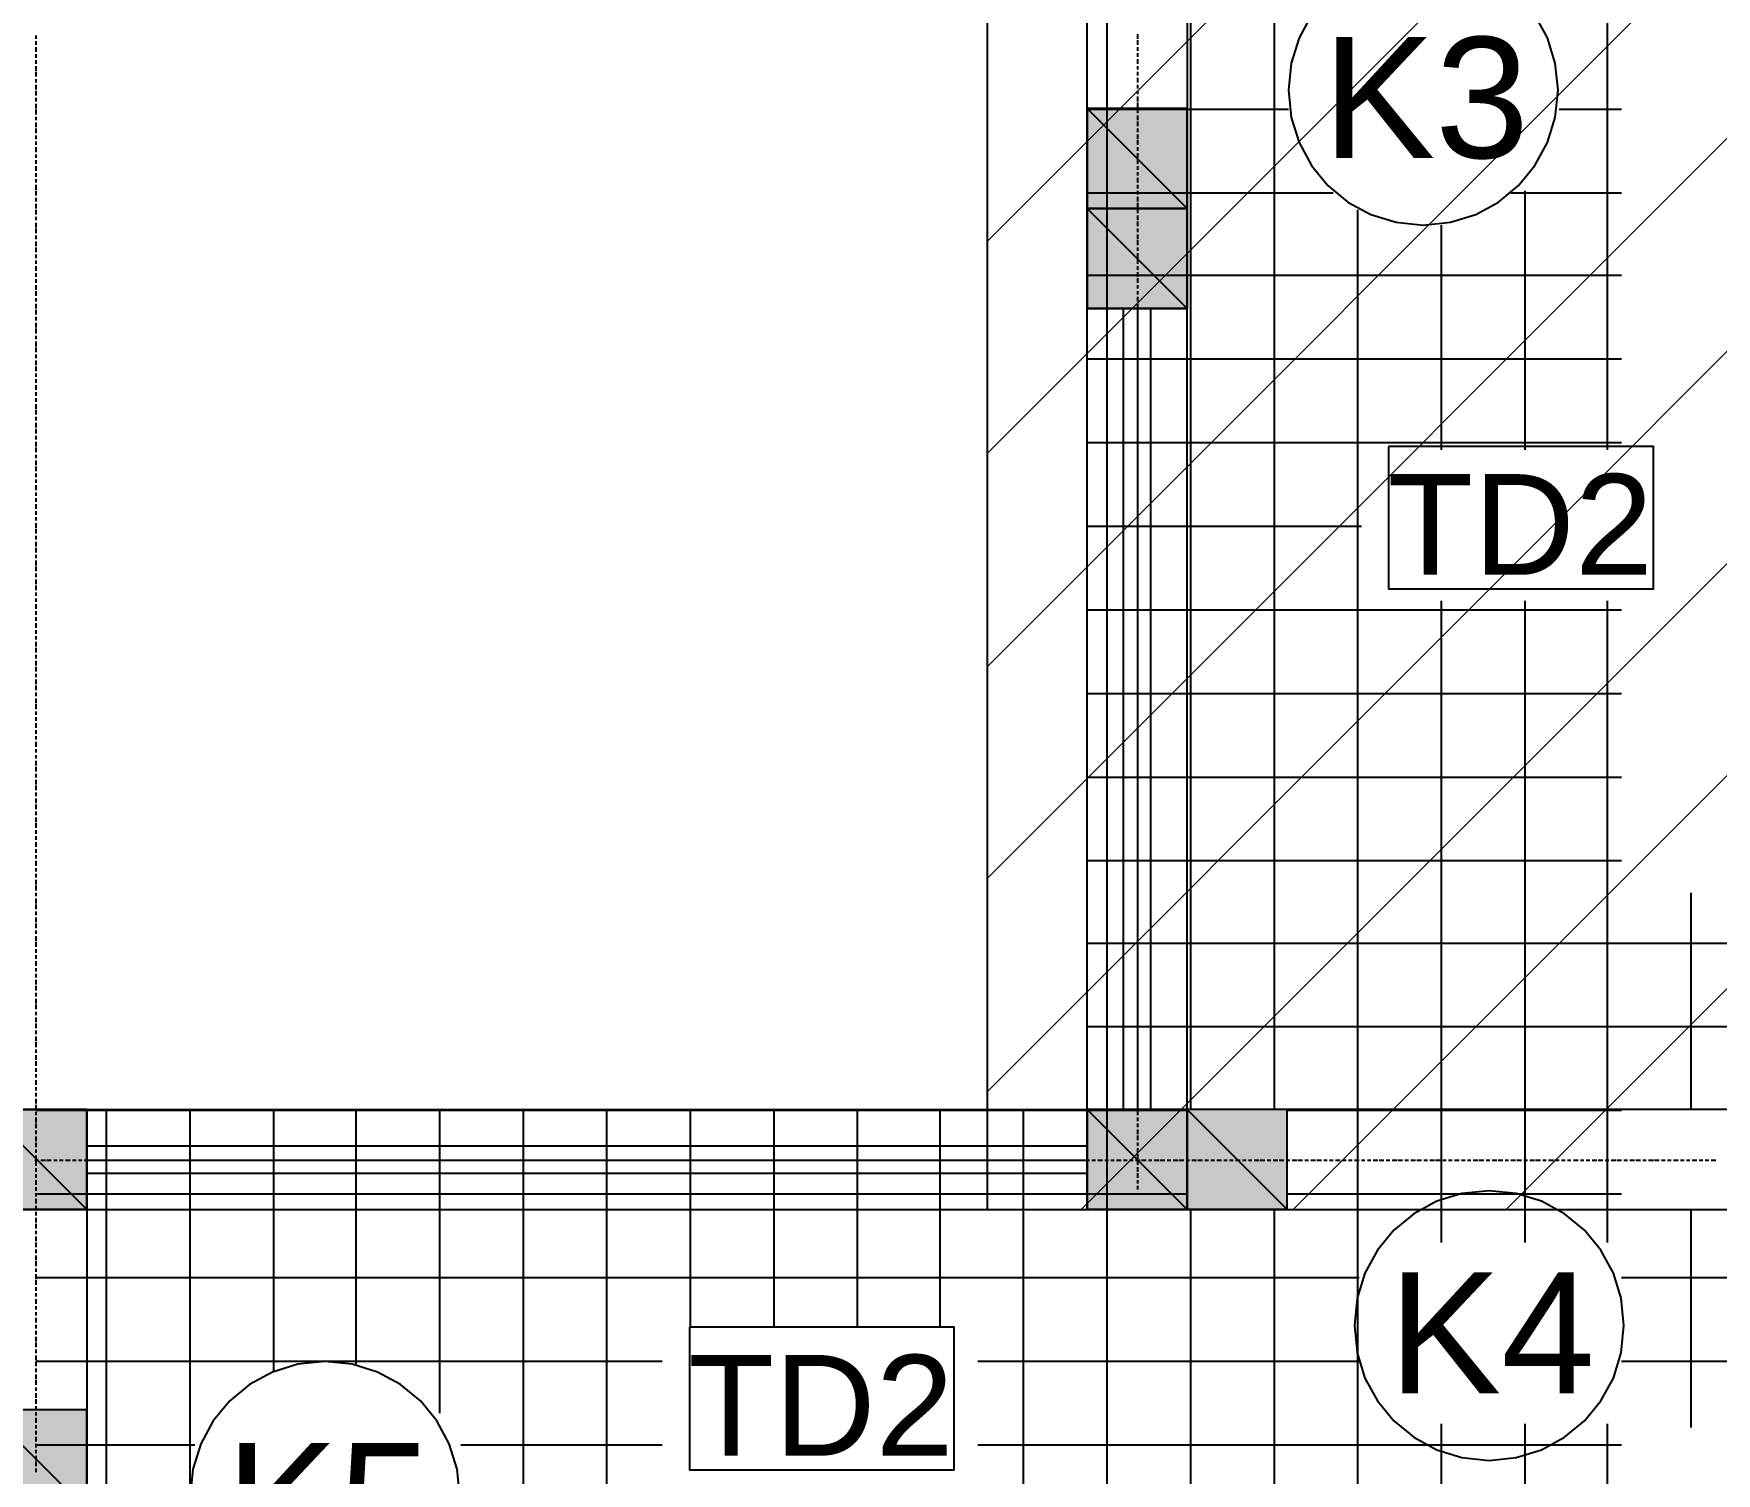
# Model space of a CAD drawing. Header units: metres. Extents: x 2.9 to 42.8, y 1.7 to 28.7.
# Drawn here: x 5.853 to 8.374, y 10.83 to 12.987 of the extents above; entities that cross this region are included whole.
import ezdxf

# ---------------------------------------------------------------- set-up
doc = ezdxf.new("R2010")
doc.units = ezdxf.units.M
for name, color, linetype in [('AMARILLO', 2, 'Continuous'), ('MAGENTA', 6, 'Continuous'), ('NEGRO', 7, 'Continuous'), ('RELLENO_MAGENTA', 6, 'Continuous'), ('ROJO', 1, 'Continuous'), ('TEXTO', 7, 'Continuous')]:
    doc.layers.add(name, color=color, linetype=linetype)
doc.layers.add('RGB_147_149_152', color=7, linetype='Continuous', true_color=0x939598)
doc.styles.add('ArialMT', font='arial.ttf')

msp = doc.modelspace()

# ---------------------------------------------------------------- hatches: boundary and pattern name
at = {"layer": 'RELLENO_MAGENTA'}
h = msp.add_hatch(color=256, dxfattribs=at)
h.dxf.hatch_style = 1
h.paths.add_polyline_path([(7.5812, 12.8746), (7.4313, 12.8746), (7.5812, 12.7247), (7.5812, 12.8746)])
h.paths.add_polyline_path([(7.4313, 12.8746), (7.5812, 12.7247), (7.4313, 12.7247), (7.4313, 12.8746)])
h = msp.add_hatch(color=256, dxfattribs=at)
h.dxf.hatch_style = 1
h.paths.add_polyline_path([(7.5812, 12.7247), (7.4313, 12.7247), (7.5812, 12.5748), (7.5812, 12.7247)])
h.paths.add_polyline_path([(7.4313, 12.7247), (7.5812, 12.5748), (7.4313, 12.5748), (7.4313, 12.7247)])
h = msp.add_hatch(color=256, dxfattribs=at)
h.dxf.hatch_style = 1
h.paths.add_polyline_path([(5.932, 11.3753), (5.782, 11.3753), (5.932, 11.2254), (5.932, 11.3753)])
h.paths.add_polyline_path([(5.782, 11.3753), (5.932, 11.2254), (5.782, 11.2254), (5.782, 11.3753)])
h = msp.add_hatch(color=256, dxfattribs=at)
h.dxf.hatch_style = 1
h.paths.add_polyline_path([(7.5812, 11.3753), (7.4313, 11.3753), (7.5812, 11.2254), (7.5812, 11.3753)])
h.paths.add_polyline_path([(7.4313, 11.3753), (7.5812, 11.2254), (7.4313, 11.2254), (7.4313, 11.3753)])
h = msp.add_hatch(color=256, dxfattribs=at)
h.dxf.hatch_style = 1
h.paths.add_polyline_path([(7.7311, 11.3753), (7.5812, 11.3753), (7.7311, 11.2254), (7.7311, 11.3753)])
h.paths.add_polyline_path([(7.5812, 11.3753), (7.7311, 11.2254), (7.5812, 11.2254), (7.5812, 11.3753)])
h = msp.add_hatch(color=256, dxfattribs=at)
h.dxf.hatch_style = 1
h.paths.add_polyline_path([(5.932, 10.9255), (5.782, 10.9255), (5.932, 10.7756), (5.932, 10.9255)])
h.paths.add_polyline_path([(5.782, 10.9255), (5.932, 10.7756), (5.782, 10.7756), (5.782, 10.9255)])

# ---------------------------------------------------------------- linework, layer by layer
at = {"layer": 'AMARILLO', "lineweight": -3}
for points in [[(7.5071, 12.9787), (7.5071, 12.9858)], [(5.8561, 12.9787), (5.8561, 12.984)], [(5.8561, 12.9699), (5.8561, 12.9752)], [(5.8561, 12.9593), (5.8561, 12.9663)], [(7.5071, 12.9699), (7.5071, 12.9769)], [(7.5071, 12.9611), (7.5071, 12.9663)], [(5.8561, 12.9505), (5.8561, 12.9558)], [(5.8561, 12.9417), (5.8561, 12.9469)], [(5.8561, 12.9311), (5.8561, 12.9381)], [(7.5071, 12.9522), (7.5071, 12.9575)], [(7.5071, 12.9417), (7.5071, 12.9487)], [(7.5071, 12.9328), (7.5071, 12.9381)], [(5.8561, 12.9223), (5.8561, 12.9293)], [(5.8561, 12.9134), (5.8561, 12.9187)], [(7.5071, 12.924), (7.5071, 12.9293)], [(7.5071, 12.9134), (7.5071, 12.9205)], [(5.8561, 12.9028), (5.8561, 12.9099)], [(5.8561, 12.894), (5.8561, 12.9011)], [(5.8561, 12.8852), (5.8561, 12.8905)], [(7.5071, 12.9046), (7.5071, 12.9099)], [(7.5071, 12.8958), (7.5071, 12.9011)], [(7.5071, 12.8852), (7.5071, 12.8923)], [(5.8561, 12.8746), (5.8561, 12.8817)], [(5.8561, 12.8658), (5.8561, 12.8729)], [(5.8561, 12.857), (5.8561, 12.8623)], [(7.5071, 12.8764), (7.5071, 12.8834)], [(7.5071, 12.8676), (7.5071, 12.8729)], [(7.5071, 12.857), (7.5071, 12.864)], [(5.8561, 12.8464), (5.8561, 12.8535)], [(5.8561, 12.8376), (5.8561, 12.8446)], [(7.5071, 12.8482), (7.5071, 12.8552)], [(7.5071, 12.8393), (7.5071, 12.8446)], [(7.5071, 12.8288), (7.5071, 12.8358)], [(5.8561, 12.8288), (5.8561, 12.8341)], [(5.8561, 12.8199), (5.8561, 12.8252)], [(5.8561, 12.8094), (5.8561, 12.8164)], [(7.5071, 12.8199), (7.5071, 12.827)], [(7.5071, 12.8111), (7.5071, 12.8164)], [(5.8561, 12.8005), (5.8561, 12.8058)], [(5.8561, 12.7917), (5.8561, 12.797)], [(5.8561, 12.7811), (5.8561, 12.7882)], [(7.5071, 12.8005), (7.5071, 12.8076)], [(7.5071, 12.7917), (7.5071, 12.7988)], [(7.5071, 12.7829), (7.5071, 12.7882)], [(5.8561, 12.7723), (5.8561, 12.7776)], [(5.8561, 12.7635), (5.8561, 12.7688)], [(5.8561, 12.7529), (5.8561, 12.76)], [(7.5071, 12.7741), (7.5071, 12.7794)], [(7.5071, 12.7635), (7.5071, 12.7706)], [(7.5071, 12.7547), (7.5071, 12.76)], [(5.8561, 12.7441), (5.8561, 12.7512)], [(5.8561, 12.7353), (5.8561, 12.7406)], [(7.5071, 12.7459), (7.5071, 12.7512)], [(7.5071, 12.7353), (7.5071, 12.7423)], [(5.8561, 12.7247), (5.8561, 12.7317)], [(5.8561, 12.7159), (5.8561, 12.7229)], [(5.8561, 12.7071), (5.8561, 12.7123)], [(7.5071, 12.7265), (7.5071, 12.7335)], [(7.5071, 12.7176), (7.5071, 12.7229)], [(7.5071, 12.7071), (7.5071, 12.7141)], [(5.8561, 12.6965), (5.8561, 12.7035)], [(5.8561, 12.6877), (5.8561, 12.6947)], [(5.8561, 12.6788), (5.8561, 12.6841)], [(7.5071, 12.6982), (7.5071, 12.7053)], [(7.5071, 12.6894), (7.5071, 12.6947)], [(7.5071, 12.6788), (7.5071, 12.6859)], [(5.8561, 12.6683), (5.8561, 12.6753)], [(5.8561, 12.6594), (5.8561, 12.6665)], [(7.5071, 12.67), (7.5071, 12.6771)], [(7.5071, 12.6612), (7.5071, 12.6665)], [(5.8561, 12.6506), (5.8561, 12.6559)], [(5.8561, 12.6418), (5.8561, 12.6471)], [(5.8561, 12.6312), (5.8561, 12.6383)], [(7.5071, 12.6506), (7.5071, 12.6577)], [(7.5071, 12.6418), (7.5071, 12.6488)], [(7.5071, 12.633), (7.5071, 12.6383)], [(5.8561, 12.6224), (5.8561, 12.6277)], [(5.8561, 12.6136), (5.8561, 12.6189)], [(5.8561, 12.603), (5.8561, 12.61)], [(7.5071, 12.6224), (7.5071, 12.6294)], [(7.5071, 12.6136), (7.5071, 12.6206)], [(7.5071, 12.6048), (7.5071, 12.61)], [(5.8561, 12.5942), (5.8561, 12.6012)], [(5.8561, 12.5853), (5.8561, 12.5906)], [(7.5071, 12.5959), (7.5071, 12.6012)], [(7.5071, 12.5853), (7.5071, 12.5924)], [(5.8561, 12.5748), (5.8561, 12.5818)], [(5.8561, 12.5659), (5.8561, 12.573)], [(5.8561, 12.5571), (5.8561, 12.5624)], [(7.4859, 11.3753), (7.4859, 12.5748)], [(7.5071, 12.5765), (7.5071, 12.5818)], [(7.5071, 12.5677), (7.5071, 12.573)], [(7.5071, 12.5571), (7.5071, 12.5642)], [(7.5265, 11.3753), (7.5265, 12.5748)], [(5.8561, 12.5465), (5.8561, 12.5536)], [(5.8561, 12.5377), (5.8561, 12.5448)], [(5.8561, 12.5289), (5.8561, 12.5342)], [(7.5071, 12.5483), (7.5071, 12.5554)], [(7.5071, 12.5395), (7.5071, 12.5448)], [(7.5071, 12.5289), (7.5071, 12.536)], [(5.8561, 12.5183), (5.8561, 12.5254)], [(5.8561, 12.5095), (5.8561, 12.5166)], [(7.5071, 12.5201), (7.5071, 12.5271)], [(7.5071, 12.5113), (7.5071, 12.5166)], [(7.5071, 12.5007), (7.5071, 12.5077)], [(5.8561, 12.5007), (5.8561, 12.506)], [(5.8561, 12.4901), (5.8561, 12.4972)], [(5.8561, 12.4813), (5.8561, 12.4883)], [(7.5071, 12.4919), (7.5071, 12.4989)], [(7.5071, 12.483), (7.5071, 12.4883)], [(5.8561, 12.4725), (5.8561, 12.4778)], [(5.8561, 12.4636), (5.8561, 12.4689)], [(5.8561, 12.4531), (5.8561, 12.4601)], [(7.5071, 12.4725), (7.5071, 12.4795)], [(7.5071, 12.4636), (7.5071, 12.4707)], [(7.5071, 12.4548), (7.5071, 12.4601)], [(5.8561, 12.4442), (5.8561, 12.4495)], [(5.8561, 12.4354), (5.8561, 12.4407)], [(5.8561, 12.4248), (5.8561, 12.4319)], [(7.5071, 12.446), (7.5071, 12.4513)], [(7.5071, 12.4354), (7.5071, 12.4425)], [(7.5071, 12.4266), (7.5071, 12.4319)], [(5.8561, 12.416), (5.8561, 12.4231)], [(5.8561, 12.4072), (5.8561, 12.4125)], [(7.5071, 12.4178), (7.5071, 12.4231)], [(7.5071, 12.4072), (7.5071, 12.4142)], [(5.8561, 12.3966), (5.8561, 12.4037)], [(5.8561, 12.3878), (5.8561, 12.3948)], [(5.8561, 12.379), (5.8561, 12.3843)], [(7.5071, 12.3984), (7.5071, 12.4037)], [(7.5071, 12.3896), (7.5071, 12.3948)], [(7.5071, 12.379), (7.5071, 12.386)], [(5.8561, 12.3684), (5.8561, 12.3754)], [(5.8561, 12.3596), (5.8561, 12.3666)], [(5.8561, 12.3507), (5.8561, 12.356)], [(7.5071, 12.3702), (7.5071, 12.3772)], [(7.5071, 12.3613), (7.5071, 12.3666)], [(7.5071, 12.3507), (7.5071, 12.3578)], [(5.8561, 12.3402), (5.8561, 12.3472)], [(5.8561, 12.3313), (5.8561, 12.3384)], [(7.5071, 12.3419), (7.5071, 12.349)], [(7.5071, 12.3331), (7.5071, 12.3384)], [(5.8561, 12.3225), (5.8561, 12.3278)], [(5.8561, 12.3137), (5.8561, 12.319)], [(5.8561, 12.3031), (5.8561, 12.3102)], [(7.5071, 12.3225), (7.5071, 12.3296)], [(7.5071, 12.3137), (7.5071, 12.3208)], [(7.5071, 12.3049), (7.5071, 12.3102)], [(5.8561, 12.2943), (5.8561, 12.2996)], [(5.8561, 12.2855), (5.8561, 12.2908)], [(5.8561, 12.2749), (5.8561, 12.282)], [(7.5071, 12.2943), (7.5071, 12.3014)], [(7.5071, 12.2855), (7.5071, 12.2925)], [(7.5071, 12.2767), (7.5071, 12.282)], [(5.8561, 12.2661), (5.8561, 12.2714)], [(5.8561, 12.2573), (5.8561, 12.2626)], [(7.5071, 12.2678), (7.5071, 12.2731)], [(7.5071, 12.2573), (7.5071, 12.2643)], [(5.8561, 12.2467), (5.8561, 12.2537)], [(5.8561, 12.2379), (5.8561, 12.2449)], [(5.8561, 12.229), (5.8561, 12.2343)], [(7.5071, 12.2484), (7.5071, 12.2537)], [(7.5071, 12.2396), (7.5071, 12.2449)], [(7.5071, 12.229), (7.5071, 12.2361)], [(5.8561, 12.2185), (5.8561, 12.2255)], [(5.8561, 12.2096), (5.8561, 12.2167)], [(5.8561, 12.2008), (5.8561, 12.2061)], [(7.5071, 12.2202), (7.5071, 12.2255)], [(7.5071, 12.2114), (7.5071, 12.2167)], [(7.5071, 12.2008), (7.5071, 12.2079)], [(5.8561, 12.1902), (5.8561, 12.1973)], [(5.8561, 12.1814), (5.8561, 12.1885)], [(7.5071, 12.192), (7.5071, 12.1991)], [(7.5071, 12.1832), (7.5071, 12.1885)], [(7.5071, 12.1726), (7.5071, 12.1797)], [(5.8561, 12.1726), (5.8561, 12.1779)], [(5.8561, 12.162), (5.8561, 12.1691)], [(5.8561, 12.1532), (5.8561, 12.1603)], [(7.5071, 12.1638), (7.5071, 12.1708)], [(7.5071, 12.155), (7.5071, 12.1603)], [(5.8561, 12.1444), (5.8561, 12.1497)], [(5.8561, 12.1356), (5.8561, 12.1408)], [(5.8561, 12.125), (5.8561, 12.132)], [(7.5071, 12.1444), (7.5071, 12.1514)], [(7.5071, 12.1356), (7.5071, 12.1426)], [(7.5071, 12.1267), (7.5071, 12.132)], [(5.8561, 12.1162), (5.8561, 12.1214)], [(5.8561, 12.1073), (5.8561, 12.1126)], [(5.8561, 12.0968), (5.8561, 12.1038)], [(7.5071, 12.1162), (7.5071, 12.1232)], [(7.5071, 12.1073), (7.5071, 12.1144)], [(7.5071, 12.0985), (7.5071, 12.1038)], [(5.8561, 12.0879), (5.8561, 12.0932)], [(5.8561, 12.0791), (5.8561, 12.0844)], [(7.5071, 12.0897), (7.5071, 12.095)], [(7.5071, 12.0791), (7.5071, 12.0862)], [(5.8561, 12.0685), (5.8561, 12.0756)], [(5.8561, 12.0597), (5.8561, 12.0668)], [(5.8561, 12.0509), (5.8561, 12.0562)], [(7.5071, 12.0703), (7.5071, 12.0756)], [(7.5071, 12.0615), (7.5071, 12.0668)], [(7.5071, 12.0509), (7.5071, 12.0579)], [(5.8561, 12.0403), (5.8561, 12.0474)], [(5.8561, 12.0315), (5.8561, 12.0385)], [(5.8561, 12.0227), (5.8561, 12.028)], [(7.5071, 12.0421), (7.5071, 12.0474)], [(7.5071, 12.0332), (7.5071, 12.0385)], [(7.5071, 12.0227), (7.5071, 12.0297)], [(5.8561, 12.0121), (5.8561, 12.0191)], [(5.8561, 12.0033), (5.8561, 12.0103)], [(7.5071, 12.0138), (7.5071, 12.0209)], [(7.5071, 12.005), (7.5071, 12.0103)], [(5.8561, 11.9944), (5.8561, 11.9997)], [(5.8561, 11.9839), (5.8561, 11.9909)], [(5.8561, 11.975), (5.8561, 11.9821)], [(7.5071, 11.9944), (7.5071, 12.0015)], [(7.5071, 11.9856), (7.5071, 11.9927)], [(7.5071, 11.9768), (7.5071, 11.9821)], [(5.8561, 11.9662), (5.8561, 11.9715)], [(5.8561, 11.9574), (5.8561, 11.9627)], [(5.8561, 11.9468), (5.8561, 11.9539)], [(7.5071, 11.9662), (7.5071, 11.9733)], [(7.5071, 11.9574), (7.5071, 11.9645)], [(7.5071, 11.9486), (7.5071, 11.9539)], [(5.8561, 11.938), (5.8561, 11.9433)], [(5.8561, 11.9292), (5.8561, 11.9345)], [(7.5071, 11.938), (7.5071, 11.9451)], [(7.5071, 11.9292), (7.5071, 11.9362)], [(5.8561, 11.9186), (5.8561, 11.9257)], [(5.8561, 11.9098), (5.8561, 11.9151)], [(5.8561, 11.901), (5.8561, 11.9062)], [(7.5071, 11.9204), (7.5071, 11.9257)], [(7.5071, 11.9115), (7.5071, 11.9168)], [(7.5071, 11.901), (7.5071, 11.908)], [(5.8561, 11.8904), (5.8561, 11.8974)], [(5.8561, 11.8816), (5.8561, 11.8886)], [(5.8561, 11.8727), (5.8561, 11.878)], [(7.5071, 11.8921), (7.5071, 11.8974)], [(7.5071, 11.8833), (7.5071, 11.8886)], [(7.5071, 11.8727), (7.5071, 11.8798)], [(5.8561, 11.8622), (5.8561, 11.8692)], [(5.8561, 11.8533), (5.8561, 11.8604)], [(7.5071, 11.8639), (7.5071, 11.8692)], [(7.5071, 11.8551), (7.5071, 11.8604)], [(7.5071, 11.8445), (7.5071, 11.8516)], [(5.8561, 11.8445), (5.8561, 11.8498)], [(5.8561, 11.8339), (5.8561, 11.841)], [(5.8561, 11.8251), (5.8561, 11.8322)], [(7.5071, 11.8357), (7.5071, 11.8428)], [(7.5071, 11.8269), (7.5071, 11.8322)], [(5.8561, 11.8163), (5.8561, 11.8216)], [(5.8561, 11.8057), (5.8561, 11.8128)], [(5.8561, 11.7969), (5.8561, 11.8039)], [(7.5071, 11.8163), (7.5071, 11.8233)], [(7.5071, 11.8075), (7.5071, 11.8145)], [(7.5071, 11.7987), (7.5071, 11.8039)], [(5.8561, 11.7881), (5.8561, 11.7934)], [(5.8561, 11.7793), (5.8561, 11.7845)], [(5.8561, 11.7687), (5.8561, 11.7757)], [(7.5071, 11.7881), (7.5071, 11.7951)], [(7.5071, 11.7793), (7.5071, 11.7863)], [(7.5071, 11.7704), (7.5071, 11.7757)], [(5.8561, 11.7598), (5.8561, 11.7651)], [(5.8561, 11.751), (5.8561, 11.7563)], [(7.5071, 11.7598), (7.5071, 11.7669)], [(7.5071, 11.751), (7.5071, 11.7581)], [(5.8561, 11.7404), (5.8561, 11.7475)], [(5.8561, 11.7316), (5.8561, 11.7369)], [(5.8561, 11.7228), (5.8561, 11.7281)], [(7.5071, 11.7422), (7.5071, 11.7475)], [(7.5071, 11.7334), (7.5071, 11.7387)], [(7.5071, 11.7228), (7.5071, 11.7299)], [(5.8561, 11.7122), (5.8561, 11.7193)], [(5.8561, 11.7034), (5.8561, 11.7105)], [(5.8561, 11.6946), (5.8561, 11.6999)], [(7.5071, 11.714), (7.5071, 11.7193)], [(7.5071, 11.7052), (7.5071, 11.7105)], [(7.5071, 11.6946), (7.5071, 11.7016)], [(5.8561, 11.684), (5.8561, 11.6911)], [(5.8561, 11.6752), (5.8561, 11.6822)], [(7.5071, 11.6858), (7.5071, 11.6928)], [(7.5071, 11.6769), (7.5071, 11.6822)], [(5.8561, 11.6664), (5.8561, 11.6717)], [(5.8561, 11.6558), (5.8561, 11.6628)], [(5.8561, 11.647), (5.8561, 11.654)], [(7.5071, 11.6664), (7.5071, 11.6734)], [(7.5071, 11.6575), (7.5071, 11.6646)], [(7.5071, 11.6487), (7.5071, 11.654)], [(5.8561, 11.6381), (5.8561, 11.6434)], [(5.8561, 11.6276), (5.8561, 11.6346)], [(5.8561, 11.6187), (5.8561, 11.6258)], [(7.5071, 11.6381), (7.5071, 11.6452)], [(7.5071, 11.6293), (7.5071, 11.6364)], [(7.5071, 11.6205), (7.5071, 11.6258)], [(5.8561, 11.6099), (5.8561, 11.6152)], [(5.8561, 11.6011), (5.8561, 11.6064)], [(7.5071, 11.6099), (7.5071, 11.617)], [(7.5071, 11.6011), (7.5071, 11.6082)], [(5.8561, 11.5905), (5.8561, 11.5976)], [(5.8561, 11.5817), (5.8561, 11.587)], [(5.8561, 11.5729), (5.8561, 11.5782)], [(7.5071, 11.5923), (7.5071, 11.5976)], [(7.5071, 11.5817), (7.5071, 11.5887)], [(7.5071, 11.5729), (7.5071, 11.5799)], [(5.8561, 11.5623), (5.8561, 11.5693)], [(5.8561, 11.5535), (5.8561, 11.5605)], [(5.8561, 11.5447), (5.8561, 11.5499)], [(7.5071, 11.5641), (7.5071, 11.5693)], [(7.5071, 11.5552), (7.5071, 11.5605)], [(7.5071, 11.5447), (7.5071, 11.5517)], [(5.8561, 11.5341), (5.8561, 11.5411)], [(5.8561, 11.5253), (5.8561, 11.5323)], [(7.5071, 11.5358), (7.5071, 11.5411)], [(7.5071, 11.527), (7.5071, 11.5323)], [(7.5071, 11.5164), (7.5071, 11.5235)], [(5.8561, 11.5164), (5.8561, 11.5217)], [(5.8561, 11.5058), (5.8561, 11.5129)], [(5.8561, 11.497), (5.8561, 11.5041)], [(7.5071, 11.5076), (7.5071, 11.5147)], [(7.5071, 11.4988), (7.5071, 11.5041)], [(5.8561, 11.4882), (5.8561, 11.4935)], [(5.8561, 11.4776), (5.8561, 11.4847)], [(5.8561, 11.4688), (5.8561, 11.4759)], [(7.5071, 11.4882), (7.5071, 11.4953)], [(7.5071, 11.4794), (7.5071, 11.4864)], [(7.5071, 11.4706), (7.5071, 11.4759)], [(5.8561, 11.46), (5.8561, 11.4653)], [(5.8561, 11.4494), (5.8561, 11.4565)], [(7.5071, 11.46), (7.5071, 11.467)], [(7.5071, 11.4512), (7.5071, 11.4582)], [(5.8561, 11.4406), (5.8561, 11.4476)], [(5.8561, 11.4318), (5.8561, 11.4371)], [(5.8561, 11.4229), (5.8561, 11.4282)], [(7.5071, 11.4423), (7.5071, 11.4476)], [(7.5071, 11.4318), (7.5071, 11.4388)], [(7.5071, 11.4229), (7.5071, 11.43)], [(5.8561, 11.4124), (5.8561, 11.4194)], [(5.8561, 11.4035), (5.8561, 11.4088)], [(5.8561, 11.3947), (5.8561, 11.4)], [(7.5071, 11.4141), (7.5071, 11.4194)], [(7.5071, 11.4053), (7.5071, 11.4106)], [(7.5071, 11.3947), (7.5071, 11.4018)], [(5.8561, 11.3841), (5.8561, 11.3912)], [(5.8561, 11.3753), (5.8561, 11.3824)], [(7.5071, 11.3859), (7.5071, 11.3912)], [(7.5071, 11.3771), (7.5071, 11.3824)], [(7.5071, 11.3665), (7.5071, 11.3736)], [(5.8561, 11.3665), (5.8561, 11.3718)], [(5.8561, 11.3559), (5.8561, 11.363)], [(5.8561, 11.3471), (5.8561, 11.3542)], [(7.5071, 11.3577), (7.5071, 11.363)], [(7.5071, 11.3489), (7.5071, 11.3542)], [(5.8561, 11.3383), (5.8561, 11.3436)], [(5.8561, 11.3277), (5.8561, 11.3348)], [(5.8561, 11.3189), (5.8561, 11.3259)], [(7.5071, 11.3383), (7.5071, 11.3453)], [(7.5071, 11.3295), (7.5071, 11.3365)], [(7.5071, 11.3206), (7.5071, 11.3259)], [(5.8543, 11.2995), (5.8596, 11.2995)], [(5.8561, 11.3101), (5.8561, 11.3153)], [(5.8561, 11.2995), (5.8561, 11.3065)], [(5.8561, 11.2907), (5.8561, 11.2977)], [(5.8632, 11.2995), (5.8702, 11.2995)], [(5.872, 11.2995), (5.879, 11.2995)], [(5.8826, 11.2995), (5.8879, 11.2995)], [(5.8914, 11.2995), (5.8967, 11.2995)], [(5.9002, 11.2995), (5.9073, 11.2995)], [(5.9108, 11.2995), (5.9161, 11.2995)], [(5.9196, 11.2995), (5.9249, 11.2995)], [(5.9284, 11.2995), (5.9355, 11.2995)], [(5.932, 11.3206), (7.4313, 11.3206)], [(5.939, 11.2995), (5.9443, 11.2995)], [(5.9478, 11.2995), (5.9531, 11.2995)], [(5.9567, 11.2995), (5.9637, 11.2995)], [(5.9655, 11.2995), (5.9725, 11.2995)], [(5.9761, 11.2995), (5.9813, 11.2995)], [(5.9849, 11.2995), (5.9919, 11.2995)], [(5.9937, 11.2995), (6.0008, 11.2995)], [(6.0043, 11.2995), (6.0096, 11.2995)], [(6.0131, 11.2995), (6.0202, 11.2995)], [(6.0219, 11.2995), (6.029, 11.2995)], [(6.0325, 11.2995), (6.0378, 11.2995)], [(6.0413, 11.2995), (6.0484, 11.2995)], [(6.0501, 11.2995), (6.0572, 11.2995)], [(6.0607, 11.2995), (6.066, 11.2995)], [(6.0695, 11.2995), (6.0748, 11.2995)], [(6.0784, 11.2995), (6.0854, 11.2995)], [(6.0889, 11.2995), (6.0942, 11.2995)], [(6.0978, 11.2995), (6.1031, 11.2995)], [(6.1066, 11.2995), (6.1136, 11.2995)], [(6.1154, 11.2995), (6.1225, 11.2995)], [(6.126, 11.2995), (6.1313, 11.2995)], [(6.1348, 11.2995), (6.1419, 11.2995)], [(6.1436, 11.2995), (6.1507, 11.2995)], [(6.1542, 11.2995), (6.1595, 11.2995)], [(6.163, 11.2995), (6.1701, 11.2995)], [(6.1718, 11.2995), (6.1789, 11.2995)], [(6.1824, 11.2995), (6.1877, 11.2995)], [(6.1912, 11.2995), (6.1983, 11.2995)], [(6.2001, 11.2995), (6.2071, 11.2995)], [(6.2107, 11.2995), (6.2159, 11.2995)], [(6.2195, 11.2995), (6.2265, 11.2995)], [(6.2283, 11.2995), (6.2353, 11.2995)], [(6.2389, 11.2995), (6.2442, 11.2995)], [(6.2477, 11.2995), (6.253, 11.2995)], [(6.2565, 11.2995), (6.2636, 11.2995)], [(6.2671, 11.2995), (6.2724, 11.2995)], [(6.2759, 11.2995), (6.2812, 11.2995)], [(6.2847, 11.2995), (6.2918, 11.2995)], [(6.2936, 11.2995), (6.3006, 11.2995)], [(6.3041, 11.2995), (6.3094, 11.2995)], [(6.313, 11.2995), (6.32, 11.2995)], [(6.3218, 11.2995), (6.3288, 11.2995)], [(6.3324, 11.2995), (6.3377, 11.2995)], [(6.3412, 11.2995), (6.3482, 11.2995)], [(6.35, 11.2995), (6.3571, 11.2995)], [(6.3606, 11.2995), (6.3659, 11.2995)], [(6.3694, 11.2995), (6.3765, 11.2995)], [(6.3782, 11.2995), (6.3853, 11.2995)], [(6.3888, 11.2995), (6.3941, 11.2995)], [(6.3976, 11.2995), (6.4029, 11.2995)], [(6.4064, 11.2995), (6.4135, 11.2995)], [(6.417, 11.2995), (6.4223, 11.2995)], [(6.4258, 11.2995), (6.4311, 11.2995)], [(6.4347, 11.2995), (6.4417, 11.2995)], [(6.4452, 11.2995), (6.4505, 11.2995)], [(6.4541, 11.2995), (6.4594, 11.2995)], [(6.4629, 11.2995), (6.4699, 11.2995)], [(6.4717, 11.2995), (6.4788, 11.2995)], [(6.4823, 11.2995), (6.4876, 11.2995)], [(6.4911, 11.2995), (6.4982, 11.2995)], [(6.4999, 11.2995), (6.507, 11.2995)], [(6.5105, 11.2995), (6.5158, 11.2995)], [(6.5193, 11.2995), (6.5264, 11.2995)], [(6.5282, 11.2995), (6.5352, 11.2995)], [(6.5387, 11.2995), (6.544, 11.2995)], [(6.5476, 11.2995), (6.5546, 11.2995)], [(6.5564, 11.2995), (6.5634, 11.2995)], [(6.567, 11.2995), (6.5723, 11.2995)], [(6.5758, 11.2995), (6.5811, 11.2995)], [(6.5846, 11.2995), (6.5917, 11.2995)], [(6.5952, 11.2995), (6.6005, 11.2995)], [(6.604, 11.2995), (6.6093, 11.2995)], [(6.6128, 11.2995), (6.6199, 11.2995)], [(6.6234, 11.2995), (6.6287, 11.2995)], [(6.6322, 11.2995), (6.6375, 11.2995)], [(6.641, 11.2995), (6.6481, 11.2995)], [(6.6499, 11.2995), (6.6569, 11.2995)], [(6.6604, 11.2995), (6.6657, 11.2995)], [(6.6693, 11.2995), (6.6763, 11.2995)], [(6.6781, 11.2995), (6.6851, 11.2995)], [(6.6887, 11.2995), (6.694, 11.2995)], [(6.6975, 11.2995), (6.7045, 11.2995)], [(6.7063, 11.2995), (6.7134, 11.2995)], [(6.7169, 11.2995), (6.7222, 11.2995)], [(6.7257, 11.2995), (6.7328, 11.2995)], [(6.7345, 11.2995), (6.7416, 11.2995)], [(6.7451, 11.2995), (6.7504, 11.2995)], [(6.7539, 11.2995), (6.7592, 11.2995)], [(6.7627, 11.2995), (6.7698, 11.2995)], [(6.7733, 11.2995), (6.7786, 11.2995)], [(6.7822, 11.2995), (6.7874, 11.2995)], [(6.791, 11.2995), (6.798, 11.2995)], [(6.8016, 11.2995), (6.8068, 11.2995)], [(6.8104, 11.2995), (6.8157, 11.2995)], [(6.8192, 11.2995), (6.8262, 11.2995)], [(6.828, 11.2995), (6.8351, 11.2995)], [(6.8386, 11.2995), (6.8439, 11.2995)], [(6.8474, 11.2995), (6.8545, 11.2995)], [(6.8562, 11.2995), (6.8633, 11.2995)], [(6.8668, 11.2995), (6.8721, 11.2995)], [(6.8756, 11.2995), (6.8827, 11.2995)], [(6.8845, 11.2995), (6.8915, 11.2995)], [(6.895, 11.2995), (6.9003, 11.2995)], [(6.9039, 11.2995), (6.9109, 11.2995)], [(6.9127, 11.2995), (6.9197, 11.2995)], [(6.9233, 11.2995), (6.9286, 11.2995)], [(6.9321, 11.2995), (6.9374, 11.2995)], [(6.9409, 11.2995), (6.948, 11.2995)], [(6.9515, 11.2995), (6.9568, 11.2995)], [(6.9603, 11.2995), (6.9656, 11.2995)], [(6.9691, 11.2995), (6.9762, 11.2995)], [(6.9797, 11.2995), (6.985, 11.2995)], [(6.9885, 11.2995), (6.9938, 11.2995)], [(6.9973, 11.2995), (7.0044, 11.2995)], [(7.0062, 11.2995), (7.0132, 11.2995)], [(7.0168, 11.2995), (7.022, 11.2995)], [(7.0256, 11.2995), (7.0326, 11.2995)], [(7.0344, 11.2995), (7.0414, 11.2995)], [(7.045, 11.2995), (7.0503, 11.2995)], [(7.0538, 11.2995), (7.0608, 11.2995)], [(7.0626, 11.2995), (7.0697, 11.2995)], [(7.0732, 11.2995), (7.0785, 11.2995)], [(7.082, 11.2995), (7.0891, 11.2995)], [(7.0908, 11.2995), (7.0979, 11.2995)], [(7.1014, 11.2995), (7.1067, 11.2995)], [(7.1102, 11.2995), (7.1155, 11.2995)], [(7.1191, 11.2995), (7.1261, 11.2995)], [(7.1296, 11.2995), (7.1349, 11.2995)], [(7.1385, 11.2995), (7.1437, 11.2995)], [(7.1473, 11.2995), (7.1543, 11.2995)], [(7.1561, 11.2995), (7.1632, 11.2995)], [(7.1667, 11.2995), (7.172, 11.2995)], [(7.1755, 11.2995), (7.1826, 11.2995)], [(7.1843, 11.2995), (7.1914, 11.2995)], [(7.1949, 11.2995), (7.2002, 11.2995)], [(7.2037, 11.2995), (7.2108, 11.2995)], [(7.2125, 11.2995), (7.2196, 11.2995)], [(7.2231, 11.2995), (7.2284, 11.2995)], [(7.2319, 11.2995), (7.239, 11.2995)], [(7.2408, 11.2995), (7.2478, 11.2995)], [(7.2513, 11.2995), (7.2566, 11.2995)], [(7.2602, 11.2995), (7.2672, 11.2995)], [(7.269, 11.2995), (7.276, 11.2995)], [(7.2796, 11.2995), (7.2849, 11.2995)], [(7.2884, 11.2995), (7.2937, 11.2995)], [(7.2972, 11.2995), (7.3043, 11.2995)], [(7.3078, 11.2995), (7.3131, 11.2995)], [(7.3166, 11.2995), (7.3219, 11.2995)], [(7.3254, 11.2995), (7.3325, 11.2995)], [(7.3343, 11.2995), (7.3413, 11.2995)], [(7.3448, 11.2995), (7.3501, 11.2995)], [(7.3537, 11.2995), (7.3607, 11.2995)], [(7.3625, 11.2995), (7.3695, 11.2995)], [(7.3731, 11.2995), (7.3783, 11.2995)], [(7.3819, 11.2995), (7.3889, 11.2995)], [(7.3907, 11.2995), (7.3977, 11.2995)], [(7.4013, 11.2995), (7.4066, 11.2995)], [(7.4101, 11.2995), (7.4172, 11.2995)], [(7.4189, 11.2995), (7.426, 11.2995)], [(7.4295, 11.2995), (7.4348, 11.2995)], [(7.4383, 11.2995), (7.4436, 11.2995)], [(7.4471, 11.2995), (7.4542, 11.2995)], [(7.4577, 11.2995), (7.463, 11.2995)], [(7.4665, 11.2995), (7.4718, 11.2995)], [(7.4754, 11.2995), (7.4824, 11.2995)], [(7.4859, 11.2995), (7.4912, 11.2995)], [(7.4948, 11.2995), (7.5001, 11.2995)], [(7.5036, 11.2995), (7.5106, 11.2995)], [(7.5071, 11.3101), (7.5071, 11.3171)], [(7.5071, 11.3012), (7.5071, 11.3083)], [(7.5071, 11.2924), (7.5071, 11.2977)], [(7.5124, 11.2995), (7.5195, 11.2995)], [(7.523, 11.2995), (7.5283, 11.2995)], [(7.5318, 11.2995), (7.5389, 11.2995)], [(7.5406, 11.2995), (7.5477, 11.2995)], [(7.5512, 11.2995), (7.5565, 11.2995)], [(7.56, 11.2995), (7.5671, 11.2995)], [(7.5688, 11.2995), (7.5759, 11.2995)], [(7.5794, 11.2995), (7.5847, 11.2995)], [(7.5883, 11.2995), (7.5953, 11.2995)], [(7.5971, 11.2995), (7.6041, 11.2995)], [(7.6077, 11.2995), (7.6129, 11.2995)], [(7.6165, 11.2995), (7.6218, 11.2995)], [(7.6253, 11.2995), (7.6323, 11.2995)], [(7.6359, 11.2995), (7.6412, 11.2995)], [(7.6447, 11.2995), (7.65, 11.2995)], [(7.6535, 11.2995), (7.6606, 11.2995)], [(7.6641, 11.2995), (7.6694, 11.2995)], [(7.6729, 11.2995), (7.6782, 11.2995)], [(7.6817, 11.2995), (7.6888, 11.2995)], [(7.6906, 11.2995), (7.6976, 11.2995)], [(7.7011, 11.2995), (7.7064, 11.2995)], [(7.71, 11.2995), (7.717, 11.2995)], [(7.7188, 11.2995), (7.7258, 11.2995)], [(7.7294, 11.2995), (7.7347, 11.2995)], [(7.7382, 11.2995), (7.7452, 11.2995)], [(7.747, 11.2995), (7.7541, 11.2995)], [(7.7576, 11.2995), (7.7629, 11.2995)], [(7.7664, 11.2995), (7.7735, 11.2995)], [(7.7752, 11.2995), (7.7823, 11.2995)], [(7.7858, 11.2995), (7.7911, 11.2995)], [(7.7946, 11.2995), (7.7999, 11.2995)], [(7.8034, 11.2995), (7.8105, 11.2995)], [(7.814, 11.2995), (7.8193, 11.2995)], [(7.8228, 11.2995), (7.8281, 11.2995)], [(7.8317, 11.2995), (7.8387, 11.2995)], [(7.8423, 11.2995), (7.8475, 11.2995)], [(7.8511, 11.2995), (7.8564, 11.2995)], [(7.8599, 11.2995), (7.8669, 11.2995)], [(7.8687, 11.2995), (7.8758, 11.2995)], [(7.8793, 11.2995), (7.8846, 11.2995)], [(7.8881, 11.2995), (7.8952, 11.2995)], [(7.8969, 11.2995), (7.904, 11.2995)], [(7.9075, 11.2995), (7.9128, 11.2995)], [(7.9163, 11.2995), (7.9234, 11.2995)], [(7.9252, 11.2995), (7.9322, 11.2995)], [(7.9357, 11.2995), (7.941, 11.2995)], [(7.9446, 11.2995), (7.9516, 11.2995)], [(7.9534, 11.2995), (7.9604, 11.2995)], [(7.964, 11.2995), (7.9693, 11.2995)], [(7.9728, 11.2995), (7.9781, 11.2995)], [(7.9816, 11.2995), (7.9887, 11.2995)], [(7.9922, 11.2995), (7.9975, 11.2995)], [(8.001, 11.2995), (8.0063, 11.2995)], [(8.0098, 11.2995), (8.0169, 11.2995)], [(8.0186, 11.2995), (8.0257, 11.2995)], [(8.0292, 11.2995), (8.0345, 11.2995)], [(8.038, 11.2995), (8.0451, 11.2995)], [(8.0469, 11.2995), (8.0539, 11.2995)], [(8.0574, 11.2995), (8.0627, 11.2995)], [(8.0663, 11.2995), (8.0733, 11.2995)], [(8.0751, 11.2995), (8.0821, 11.2995)], [(8.0857, 11.2995), (8.091, 11.2995)], [(8.0945, 11.2995), (8.1015, 11.2995)], [(8.1033, 11.2995), (8.1104, 11.2995)], [(8.1139, 11.2995), (8.1192, 11.2995)], [(8.1227, 11.2995), (8.1298, 11.2995)], [(8.1315, 11.2995), (8.1386, 11.2995)], [(8.1421, 11.2995), (8.1474, 11.2995)], [(8.1509, 11.2995), (8.1562, 11.2995)], [(8.1598, 11.2995), (8.1668, 11.2995)], [(8.1703, 11.2995), (8.1756, 11.2995)], [(8.1792, 11.2995), (8.1844, 11.2995)], [(8.188, 11.2995), (8.195, 11.2995)], [(8.1968, 11.2995), (8.2038, 11.2995)], [(8.2074, 11.2995), (8.2127, 11.2995)], [(8.2162, 11.2995), (8.2233, 11.2995)], [(8.225, 11.2995), (8.2321, 11.2995)], [(8.2356, 11.2995), (8.2409, 11.2995)], [(8.2444, 11.2995), (8.2515, 11.2995)], [(8.2532, 11.2995), (8.2603, 11.2995)], [(8.2638, 11.2995), (8.2691, 11.2995)], [(8.2726, 11.2995), (8.2797, 11.2995)], [(8.2815, 11.2995), (8.2885, 11.2995)], [(8.292, 11.2995), (8.2973, 11.2995)], [(8.3009, 11.2995), (8.3062, 11.2995)], [(8.3097, 11.2995), (8.3167, 11.2995)], [(8.3203, 11.2995), (8.3256, 11.2995)], [(8.3291, 11.2995), (8.3344, 11.2995)], [(8.3379, 11.2995), (8.345, 11.2995)], [(8.3485, 11.2995), (8.3538, 11.2995)], [(8.3573, 11.2995), (8.3626, 11.2995)], [(8.3661, 11.2995), (8.3732, 11.2995)], [(5.8561, 11.2818), (5.8561, 11.2871)], [(5.8561, 11.273), (5.8561, 11.2783)], [(5.932, 11.2801), (7.4313, 11.2801)], [(7.5071, 11.2818), (7.5071, 11.2889)], [(7.5071, 11.273), (7.5071, 11.2801)], [(5.8561, 11.2624), (5.8561, 11.2695)], [(5.8561, 11.2536), (5.8561, 11.2589)], [(5.8561, 11.2448), (5.8561, 11.2501)], [(7.5071, 11.2642), (7.5071, 11.2695)], [(7.5071, 11.2554), (7.5071, 11.2607)], [(5.8561, 11.2342), (5.8561, 11.2413)], [(5.8561, 11.2254), (5.8561, 11.2307)], [(5.8561, 11.2166), (5.8561, 11.2219)], [(5.8561, 11.206), (5.8561, 11.213)], [(5.8561, 11.1972), (5.8561, 11.2042)], [(5.8561, 11.1883), (5.8561, 11.1936)], [(5.8561, 11.1778), (5.8561, 11.1848)], [(5.8561, 11.1689), (5.8561, 11.176)], [(5.8561, 11.1601), (5.8561, 11.1654)], [(5.8561, 11.1495), (5.8561, 11.1566)], [(5.8561, 11.1407), (5.8561, 11.1478)], [(5.8561, 11.1319), (5.8561, 11.1372)], [(5.8561, 11.1213), (5.8561, 11.1284)], [(5.8561, 11.1125), (5.8561, 11.1196)], [(5.8561, 11.1037), (5.8561, 11.109)], [(5.8561, 11.0949), (5.8561, 11.1002)], [(5.8561, 11.0843), (5.8561, 11.0913)], [(5.8561, 11.0755), (5.8561, 11.0807)], [(5.8561, 11.0666), (5.8561, 11.0719)], [(5.8561, 11.0561), (5.8561, 11.0631)], [(5.8561, 11.0472), (5.8561, 11.0525)], [(5.8561, 11.0384), (5.8561, 11.0437)], [(5.8561, 11.0278), (5.8561, 11.0349)], [(5.8561, 11.019), (5.8561, 11.0261)], [(5.8561, 11.0102), (5.8561, 11.0155)], [(5.8561, 10.9996), (5.8561, 11.0067)], [(5.8561, 10.9908), (5.8561, 10.9978)], [(5.8561, 10.982), (5.8561, 10.9873)], [(5.8561, 10.9714), (5.8561, 10.9784)], [(5.8561, 10.9626), (5.8561, 10.9696)], [(5.8561, 10.9537), (5.8561, 10.959)], [(5.8561, 10.9432), (5.8561, 10.9502)], [(5.8561, 10.9343), (5.8561, 10.9414)], [(5.8561, 10.9255), (5.8561, 10.9308)], [(5.8561, 10.9167), (5.8561, 10.922)], [(5.8561, 10.9061), (5.8561, 10.9132)], [(5.8561, 10.8973), (5.8561, 10.9026)], [(5.8561, 10.8885), (5.8561, 10.8938)], [(5.8561, 10.8779), (5.8561, 10.885)], [(5.8561, 10.8691), (5.8561, 10.8744)], [(5.8561, 10.8603), (5.8561, 10.8656)], [(5.8561, 10.8497), (5.8561, 10.8567)], [(5.8561, 10.8409), (5.8561, 10.8479)], [(5.8561, 10.832), (5.8561, 10.8373)]]:
    msp.add_lwpolyline(points, dxfattribs=at)
at = {"layer": 'MAGENTA', "lineweight": -3}
for points in [[(7.5812, 12.8746), (7.4313, 12.8746), (7.5812, 12.7247)], [(7.4313, 12.8746), (7.5812, 12.7247), (7.4313, 12.7247)], [(7.4313, 12.8746), (7.4313, 12.7247), (7.5812, 12.7247), (7.5812, 12.8746)], [(7.5812, 12.7247), (7.4313, 12.7247), (7.5812, 12.5748)], [(7.4313, 12.7247), (7.5812, 12.5748), (7.4313, 12.5748)], [(7.4313, 12.7247), (7.4313, 12.5748), (7.5812, 12.5748), (7.5812, 12.7247)], [(5.932, 11.3753), (5.782, 11.3753), (5.932, 11.2254)], [(5.782, 11.3753), (5.932, 11.2254), (5.782, 11.2254)], [(5.782, 11.3753), (5.782, 11.2254), (5.932, 11.2254), (5.932, 11.3753)], [(7.5812, 11.3753), (7.4313, 11.3753), (7.5812, 11.2254)], [(7.4313, 11.3753), (7.5812, 11.2254), (7.4313, 11.2254)], [(7.4313, 11.3753), (7.4313, 11.2254), (7.5812, 11.2254), (7.5812, 11.3753)], [(7.7311, 11.3753), (7.5812, 11.3753), (7.7311, 11.2254)], [(7.5812, 11.3753), (7.7311, 11.2254), (7.5812, 11.2254)], [(7.5812, 11.3753), (7.5812, 11.2254), (7.7311, 11.2254), (7.7311, 11.3753)], [(5.932, 10.9255), (5.782, 10.9255), (5.932, 10.7756)], [(5.782, 10.9255), (5.932, 10.7756), (5.782, 10.7756)], [(5.782, 10.9255), (5.782, 10.7756), (5.932, 10.7756), (5.932, 10.9255)]]:
    msp.add_lwpolyline(points, close=True, dxfattribs=at)
at = {"layer": 'NEGRO', "lineweight": -3}
for points in [[(5.782, 21.7505), (5.782, 13.3756), (7.2813, 13.3756), (7.2813, 11.2254), (12.6312, 11.2254)], [(7.5865, 11.3753), (7.5865, 14.3245)], [(8.2109, 12.3631), (8.2109, 14.3245)], [(7.7117, 11.3753), (7.7117, 13.8165)], [(7.4612, 10.5745), (7.4612, 13.6754)], [(7.7329, 12.8729), (7.4313, 12.8729)], [(8.2321, 12.8729), (8.1386, 12.8729)], [(7.7999, 12.7476), (7.4313, 12.7476)], [(8.2321, 12.7476), (8.0663, 12.7476)], [(8.0874, 12.3631), (8.0874, 12.7512)], [(7.837, 10.5745), (7.837, 12.7229)], [(7.9622, 12.3631), (7.9622, 12.7)], [(8.2321, 12.6242), (7.4313, 12.6242)], [(7.4313, 11.3753), (7.4313, 12.5748)], [(7.5071, 11.3753), (7.5071, 12.5748)], [(7.5812, 11.3753), (7.5812, 12.5748)], [(8.2321, 12.4989), (7.4313, 12.4989)], [(8.2321, 12.3737), (7.4313, 12.3737)], [(7.8423, 12.2484), (7.4313, 12.2484)], [(7.9622, 11.176), (7.9622, 12.1373)], [(8.0874, 11.176), (8.0874, 12.1373)], [(8.2109, 11.176), (8.2109, 12.1373)], [(8.2321, 12.1232), (7.4313, 12.1232)], [(8.2321, 11.998), (7.4313, 11.998)], [(8.2321, 11.8727), (7.4313, 11.8727)], [(8.2321, 11.7475), (7.4313, 11.7475)], [(8.3361, 11.3753), (8.3361, 11.6999)], [(8.2321, 11.624), (7.4313, 11.624)], [(9.2075, 11.624), (8.2321, 11.624)], [(8.2321, 11.4988), (7.4313, 11.4988)], [(9.2075, 11.4988), (8.2321, 11.4988)], [(7.5812, 11.3736), (5.8561, 11.3736)], [(5.932, 11.3753), (7.4313, 11.3753)], [(5.9619, 9.6203), (5.9619, 11.3753)], [(6.0872, 10.8126), (6.0872, 11.3753)], [(6.2124, 10.982), (6.2124, 11.3753)], [(6.3359, 10.9926), (6.3359, 11.3753)], [(6.4611, 10.9202), (6.4611, 11.3753)], [(6.5864, 10.5745), (6.5864, 11.3753)], [(6.7116, 10.5745), (6.7116, 11.3753)], [(6.8368, 11.049), (6.8368, 11.3753)], [(6.9621, 11.049), (6.9621, 11.3753)], [(7.0873, 11.049), (7.0873, 11.3753)], [(7.2108, 11.049), (7.2108, 11.3753)], [(7.336, 10.5745), (7.336, 11.3753)], [(8.2321, 11.3736), (7.7311, 11.3736)], [(5.932, 11.2995), (7.4313, 11.2995)], [(7.5812, 11.2483), (5.8561, 11.2483)], [(8.2321, 11.2483), (7.7311, 11.2483)], [(5.932, 11.2254), (7.4313, 11.2254)], [(7.5865, 10.5745), (7.5865, 11.2254)], [(7.7117, 10.5745), (7.7117, 11.2254)], [(8.3361, 10.8991), (8.3361, 11.2254)], [(7.8387, 11.1231), (5.8561, 11.1231)], [(9.1317, 11.1231), (8.2321, 11.1231)], [(6.7945, 10.9978), (5.8561, 10.9978)], [(7.8387, 10.9978), (7.2672, 10.9978)], [(9.1317, 10.9978), (8.2321, 10.9978)], [(7.9622, 10.5745), (7.9622, 10.9044)], [(8.0874, 10.5745), (8.0874, 10.9044)], [(8.2109, 10.5745), (8.2109, 10.9044)], [(6.0942, 10.8726), (5.8561, 10.8726)], [(6.7945, 10.8726), (6.4929, 10.8726)], [(8.2321, 10.8726), (7.2672, 10.8726)]]:
    msp.add_lwpolyline(points, dxfattribs=at)
for points in [[(7.4313, 12.5748), (7.4313, 16.3248), (7.5812, 16.3248), (7.5812, 12.5748)], [(7.8828, 12.3684), (7.8828, 12.155), (8.2797, 12.155), (8.2797, 12.3684)], [(5.932, 11.3753), (5.932, 10.474), (5.6321, 10.474), (5.6321, 11.3753)], [(9.2816, 11.3753), (7.4313, 11.3753), (7.4313, 11.2254), (9.1317, 11.2254), (9.1317, 8.5743), (9.2816, 8.5743)], [(6.8351, 11.049), (6.8351, 10.8356), (7.2319, 10.8356), (7.2319, 11.049)]]:
    msp.add_lwpolyline(points, close=True, dxfattribs=at)
at = {"layer": 'RGB_147_149_152', "lineweight": 15}
for points in [[(7.2813, 12.6753), (12.6224, 18.0164)], [(7.2813, 12.3578), (12.6242, 17.6989)], [(7.2813, 12.0385), (12.6242, 17.3814)], [(7.2813, 11.721), (12.6242, 17.0639)], [(7.2813, 11.4018), (12.6242, 16.7464)], [(7.4224, 11.2254), (12.6259, 16.4271)], [(7.7399, 11.2254), (12.6259, 16.1096)], [(8.0592, 11.2254), (12.6259, 15.7921)]]:
    msp.add_lwpolyline(points, dxfattribs=at)
at = {"layer": 'ROJO', "lineweight": -3}
for points in [[(7.7674, 13.0149), (7.7488, 12.9806), (7.737, 12.9427), (7.7329, 12.902), (7.737, 12.8613), (7.7488, 12.8234), (7.7674, 12.789), (7.792, 12.7592), (7.8219, 12.7345), (7.8562, 12.7159), (7.8942, 12.7041), (7.9349, 12.7), (7.9756, 12.7041), (8.0135, 12.7159), (8.0478, 12.7345), (8.0777, 12.7592), (8.1023, 12.789), (8.1209, 12.8234), (8.1327, 12.8613), (8.1368, 12.902), (8.1327, 12.9427), (8.1209, 12.9806), (8.1023, 13.0149)], [(6.4911, 10.7959), (6.487, 10.8366), (6.4752, 10.8745), (6.4566, 10.9088), (6.432, 10.9387), (6.4021, 10.9634), (6.3678, 10.982), (6.3298, 10.9937), (6.2891, 10.9978), (6.2484, 10.9937), (6.2105, 10.982), (6.1762, 10.9634), (6.1463, 10.9387), (6.1217, 10.9088), (6.1031, 10.8745), (6.0913, 10.8366), (6.0872, 10.7959)]]:
    msp.add_lwpolyline(points, dxfattribs=at)
msp.add_lwpolyline([(8.2356, 11.0516), (8.2315, 11.0924), (8.2197, 11.1303), (8.2011, 11.1646), (8.1764, 11.1945), (8.1466, 11.2191), (8.1122, 11.2377), (8.0743, 11.2495), (8.0336, 11.2536), (7.9929, 11.2495), (7.955, 11.2377), (7.9207, 11.2191), (7.8908, 11.1945), (7.8662, 11.1646), (7.8475, 11.1303), (7.8358, 11.0924), (7.8317, 11.0516), (7.8358, 11.0109), (7.8475, 10.973), (7.8662, 10.9387), (7.8908, 10.9088), (7.9207, 10.8842), (7.955, 10.8656), (7.9929, 10.8538), (8.0336, 10.8497), (8.0743, 10.8538), (8.1122, 10.8656), (8.1466, 10.8842), (8.1764, 10.9088), (8.2011, 10.9387), (8.2197, 10.973), (8.2315, 11.0109)], close=True, dxfattribs=at)

# ---------------------------------------------------------------- texts
at = {"layer": 'TEXTO', "color": 1, "true_color": 0xff0000, "style": 'ArialMT'}
for s, p in [('K3', (7.784, 12.8005)), ('K4', (7.8828, 10.9502)), ('K5', (6.1401, 10.6945))]:
    msp.add_text(s, height=0.1811, dxfattribs=at).set_placement(p)
at = {"layer": 'TEXTO', "color": 18, "true_color": 0x000000, "style": 'ArialMT'}
for p in [(7.8811, 12.1761), (6.8333, 10.8567)]:
    msp.add_text('TD2', height=0.1509, dxfattribs=at).set_placement(p)

doc.saveas('drawing.dxf')
